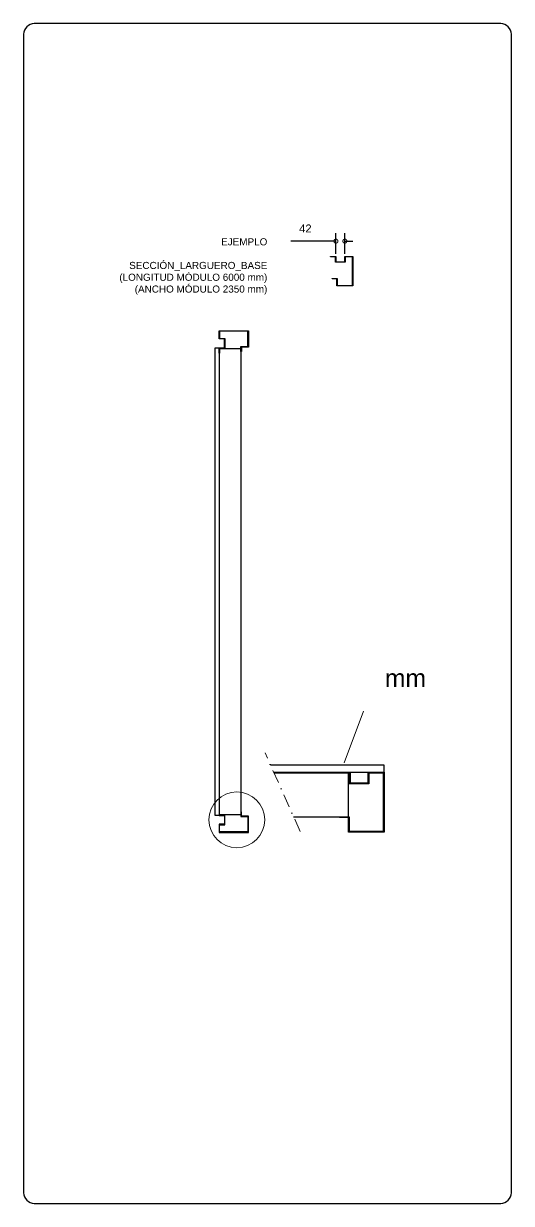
# Model space of a CAD drawing. Header units: millimetres. Extents: x 367645 to 474957, y -134457 to -104992.
# Drawn here: x 425905 to 428189, y -112646 to -107118 of the extents above; entities that cross this region are included whole.
import ezdxf
from ezdxf.enums import TextEntityAlignment as Align

# ---------------------------------------------------------------- set-up
doc = ezdxf.new("R2010")
doc.units = ezdxf.units.MM
doc.header["$LTSCALE"] = 25
doc.header["$PDMODE"] = 35
doc.header["$PDSIZE"] = 5
doc.linetypes.add('TRAZO_Y_PUNTO2', pattern=[0.5, 0.25, -0.125, 0, -0.125])
for name, color, linetype in [('CARRIL', 3, 'Continuous'), ('CORREAS', 4, 'Continuous'), ('CUADROS', 2, 'Continuous'), ('PL-CER-DIB', 3, 'Continuous'), ('TEXTO', 2, 'Continuous')]:
    doc.layers.add(name, color=color, linetype=linetype)
doc.layers.add('Cotas', color=1, linetype='Continuous', lineweight=13)
doc.styles.add('ARIAL', font='arial.ttf')
doc.styles.add('ROMANS', font='romans.shx', dxfattribs={"width": 0.75})
doc.dimstyles.new('PMP-T-75', dxfattribs={"dimscale": 75, "dimtxt": 1.8, "dimasz": 1, "dimexe": 0.75, "dimexo": 1.8, "dimgap": 0.54, "dimtad": 1, "dimdec": 0, "dimzin": 0, "dimdsep": 46, "dimtxsty": 'ROMANS', "dimblk1": 'OBLIQUE', "dimblk2": 'OBLIQUE', "dimsah": 1, "dimcen": 1, "dimdle": 0.75, "dimadec": 0, "dimazin": 0, "dimtfac": 1, "dimtdec": 0, "dimtofl": 0, "dimtmove": 0, "dimatfit": 3, "dimldrblk": 'OBLIQUE', "dimfxl": 1, "dimtolj": 1, "dimtzin": 0, "dimarcsym": 0})

# ---------------------------------------------------------------- blocks, each defined once
blk = doc.blocks.new('BLOQUE TABLERO SECCIÓN')
at = {"layer": 'TEXTO', "style": 'ARIAL'}
blk.add_text('mm', height=82.87, dxfattribs=at).set_placement((140.4, 0))
for tag, p in [('TIPO_TABLERO', (0, 255.8)), ('TABLERO', (0, 116.8)), ('NÚMERO_GROSOR_TABLERO', (0, -22.2))]:
    blk.add_attdef(tag, text='', height=75, dxfattribs=at).set_placement(p, align=Align.BOTTOM_LEFT)
blk = doc.blocks.new('_DotSmall')
at = {"color": 0, "linetype": 'ByBlock', "const_width": 0.5}
blk.add_lwpolyline([(-0.0625, 0, 1), (0.0625, 0, 1)], format="xyb", close=True, dxfattribs=at)
blk = doc.blocks.new('*D567')
at = {"color": 0, "lineweight": -2, "transparency": 16777216}
for p, q in [((1462.4, 1684.9), (1462.4, 1782.2)), ((1504.4, 1684.9), (1504.4, 1782.2)), ((1462.4, 1744.7), (1251.6, 1744.7)), ((1504.4, 1744.7), (1541.9, 1744.7))]:
    blk.add_line(p, q, dxfattribs=at)
at = {"layer": 'Defpoints', "color": 0, "transparency": 16777216}
for p in [(1462.4, 1744.7), (1462.4, 1647.4), (1504.4, 1647.4)]:
    blk.add_point(p, dxfattribs=at)
at = {"color": 0, "lineweight": -2, "transparency": 16777216, "xscale": 37.5, "yscale": 37.5, "zscale": 37.5}
blk.add_blockref('_DotSmall', (1462.4, 1744.7), dxfattribs=at)
at = {"color": 0, "lineweight": -2, "transparency": 16777216, "xscale": 37.5, "yscale": 37.5, "zscale": 37.5, "rotation": 180}
blk.add_blockref('_DotSmall', (1504.4, 1744.7), dxfattribs=at)
at = {"color": 0, "transparency": 16777216, "insert": (1319.5, 1804), "char_height": 37.5, "attachment_point": 5, "style": 'ARIAL'}
blk.add_mtext('\\A1;42', dxfattribs=at)
blk = doc.blocks.new('_OBLIQUE')
at = {"color": 0, "linetype": 'ByBlock'}
blk.add_line((-0.5, -0.5), (0.5, 0.5), dxfattribs=at)
blk = doc.blocks.new('VARIACIONES SECCIÓN_LARGUERO_BASE')
blk.add_lwpolyline([(2234.1, 2764), (50, 2764, 0.414214), (0, 2714), (0, -2714, 0.414214), (50, -2764), (2234.1, -2764, 0.414214), (2284.1, -2714), (2284.1, 2714, 0.414214)], format="xyb", close=True)
at = {"layer": 'CORREAS'}
blk.add_lwpolyline([(917.7, -943.7), (917.7, 1242.3), (1017.7, 1242.3), (1017.7, -943.7)], close=True, dxfattribs=at)
blk.add_lwpolyline([(1264.1, -952), (1521.8, -952), (1521.8, -748), (1173, -748)], dxfattribs=at)
at = {"layer": 'Cotas'}
blk.add_line((1500.7, -699.1), (1592.2, -457.7), dxfattribs=at)
at = {"layer": 'Cotas', "linetype": 'TRAZO_Y_PUNTO2', "ltscale": 10}
blk.add_line((1294.8, -1020.8), (1130.4, -652.6), dxfattribs=at)
at = {"layer": 'Cotas'}
blk.add_circle((998.3, -966.7), 130.5, dxfattribs=at)
at = {"layer": 'CUADROS'}
blk.add_lwpolyline([(915.7, 1244.3), (915.7, -945.7), (896.8, -945.7), (896.8, 1244.3)], close=True, dxfattribs=at)
blk.add_lwpolyline([(1171.3, -744), (1689.1, -744), (1689.1, -711.2), (1156.6, -711.2)], dxfattribs=at)
at = {"layer": 'PL-CER-DIB', "elevation": 0}
blk.add_lwpolyline([(1445.4, 1568.4), (1445.4, 1570.4), (1468.4, 1570.4), (1468.4, 1537.4), (1540.4, 1537.4), (1540.4, 1670.4), (1506.4, 1670.4), (1506.4, 1645.4), (1460.4, 1645.4), (1460.4, 1670.4), (1437.4, 1670.4), (1437.4, 1672.4), (1462.4, 1672.4), (1462.4, 1647.4), (1504.4, 1647.4), (1504.4, 1672.4), (1542.4, 1672.4), (1542.4, 1535.4), (1466.4, 1535.4), (1466.4, 1568.4)], close=True, dxfattribs=at)
at = {"layer": 'PL-CER-DIB'}
for points in [[(1019.7, 1227.3), (1017.7, 1227.3), (1017.7, 1250.3), (1050.7, 1250.3), (1050.7, 1322.3), (917.7, 1322.3), (917.7, 1288.3), (942.7, 1288.3), (942.7, 1242.3), (917.7, 1242.3), (917.7, 1219.3), (915.7, 1219.3), (915.7, 1244.3), (940.7, 1244.3), (940.7, 1286.3), (915.7, 1286.3), (915.7, 1324.3), (1052.7, 1324.3), (1052.7, 1248.3), (1019.7, 1248.3)], [(1479.1, -956), (1479.1, -952), (1525.1, -952), (1525.1, -1020), (1685.1, -1020), (1685.1, -748), (1617.1, -748), (1617.1, -798), (1525.1, -798), (1525.1, -748), (1479.1, -748), (1479.1, -744), (1529.1, -744), (1529.1, -794), (1613.1, -794), (1613.1, -744), (1689.1, -744), (1689.1, -1024), (1521.1, -1024), (1521.1, -956)], [(1019.7, -928.7), (1017.7, -928.7), (1017.7, -951.7), (1050.7, -951.7), (1050.7, -1023.7), (917.7, -1023.7), (917.7, -989.7), (942.7, -989.7), (942.7, -943.7), (917.7, -943.7), (917.7, -920.7), (915.7, -920.7), (915.7, -945.7), (940.7, -945.7), (940.7, -987.7), (915.7, -987.7), (915.7, -1025.7), (1052.7, -1025.7), (1052.7, -949.7), (1019.7, -949.7)]]:
    blk.add_lwpolyline(points, close=True, dxfattribs=at)
blk.add_blockref('BLOQUE TABLERO SECCIÓN', (1551.1, -343.9))
at = {"layer": 'CARRIL', "insert": (1141.3, 1625.9), "char_height": 33.201, "width": 1372.08, "attachment_point": 6, "style": 'ARIAL'}
blk.add_mtext('EJEMPLO\\P\\PSECCIÓN_LARGUERO_BASE \\P(LONGITUD MÓDULO 6000 mm)\\P(ANCHO MÓDULO 2350 mm)', dxfattribs=at)
dim = blk.add_linear_dim(base=(1462.4, 1744.7), p1=(1504.4, 1647.4), p2=(1462.4, 1647.4), angle=180, dimstyle='PMP-T-75', override={"dimtxt": 0.5, "dimasz": 0.5, "dimexe": 0.5, "dimexo": 0.5, "dimtxsty": 'ARIAL', "dimblk1": 'DotSmall', "dimblk2": 'DotSmall', "dimdle": 0.5})
dim.commit()
dim.dimension.update_dxf_attribs({"geometry": '*D567', "text_midpoint": (1319.5, 1744.7), "dimtype": 128})

msp = doc.modelspace()

# ---------------------------------------------------------------- block references
msp.add_blockref('VARIACIONES SECCIÓN_LARGUERO_BASE', (425905.016, -109881.562))

doc.saveas('drawing.dxf')
